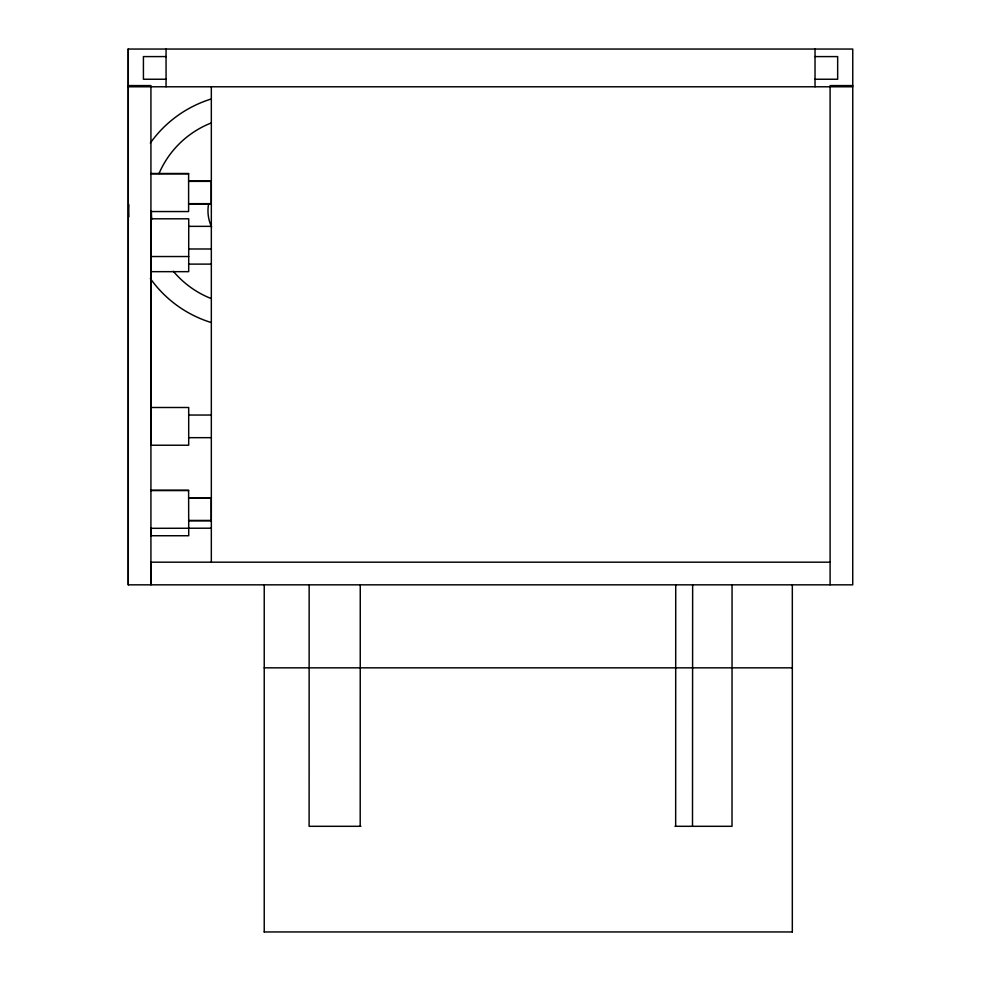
<?xml version="1.0" encoding="UTF-8"?>
<svg xmlns="http://www.w3.org/2000/svg" width="981" height="981" viewBox="0 0 981 981"><rect width="100%" height="100%" fill="white"/><g stroke="black" fill="none" stroke-linecap="round" stroke-linejoin="round"><path stroke-width="1.47" d="M264.232 931.95L264.232 584.823M128.278 49.05L852.759 49.05L852.734 584.835L128.278 584.835L128.278 49.05L128.278 584.835M166.059 56.591L143.422 56.591L143.422 79.24L166.059 79.24M815.027 56.591L837.664 56.591L837.664 79.24L815.027 79.24M128.278 85.592L150.927 85.592L150.927 584.835L150.964 562.187L830.122 562.187M852.734 85.592L830.098 85.592L830.098 584.835M128.327 86.782L852.759 86.782M150.878 173.49L188.61 173.49L188.61 211.553L150.878 211.553M150.878 173.821L188.61 173.821M188.61 181.031L211.246 181.031L211.246 204.011L188.61 204.011M188.61 181.375L211.246 181.375M188.61 203.668L211.246 203.668M188.732 226.353L211.369 226.353M188.732 248.99L211.369 248.99M188.732 256.531L151 256.531L151 218.8L188.732 218.8L188.695 271.663L150.964 271.663M188.695 264.11L211.332 264.11M150.964 407.495L188.695 407.495L188.695 445.227L150.964 445.227L150.964 256.801M188.695 415.037L211.332 415.037M188.695 437.673L211.332 437.673M150.878 490.242L188.61 490.242L188.732 535.736L151 535.736L151 528.183M150.878 490.586L188.61 490.586M188.61 497.796L211.246 497.796L211.246 520.776L188.61 520.776M188.61 498.127L211.246 498.127M188.61 520.433L211.246 520.433M150.878 528.318L211.369 528.195M264.232 667.84L792.317 667.84M360.934 826.309L309.113 826.309L309.15 584.823M675.014 826.309L732.01 826.309L732.059 584.823M264.159 931.95L792.39 931.95M815.027 49.05L815.027 86.782M792.317 584.823L792.317 931.95M692.647 584.823L692.5 826.309M675.725 584.823L675.664 826.309M360.26 584.823L360.199 826.309M211.332 86.782L211.332 562.187M166.059 49.05L166.059 86.782M210.768 322.393A116.96 116.96 0 0 1 150.338 278.506M128.891 216.776A116.96 116.96 0 0 1 128.891 204.759M150.338 143.042A116.96 116.96 0 0 1 210.768 99.142M210.976 298.469A94.323 94.323 0 0 1 173.355 271.296M151.748 219.241A94.323 94.323 0 0 1 151.368 210.768M159.02 173.551A94.323 94.323 0 0 1 210.976 123.066M211.626 226.967A37.732 37.732 0 0 1 208.597 203.901"/></g></svg>
